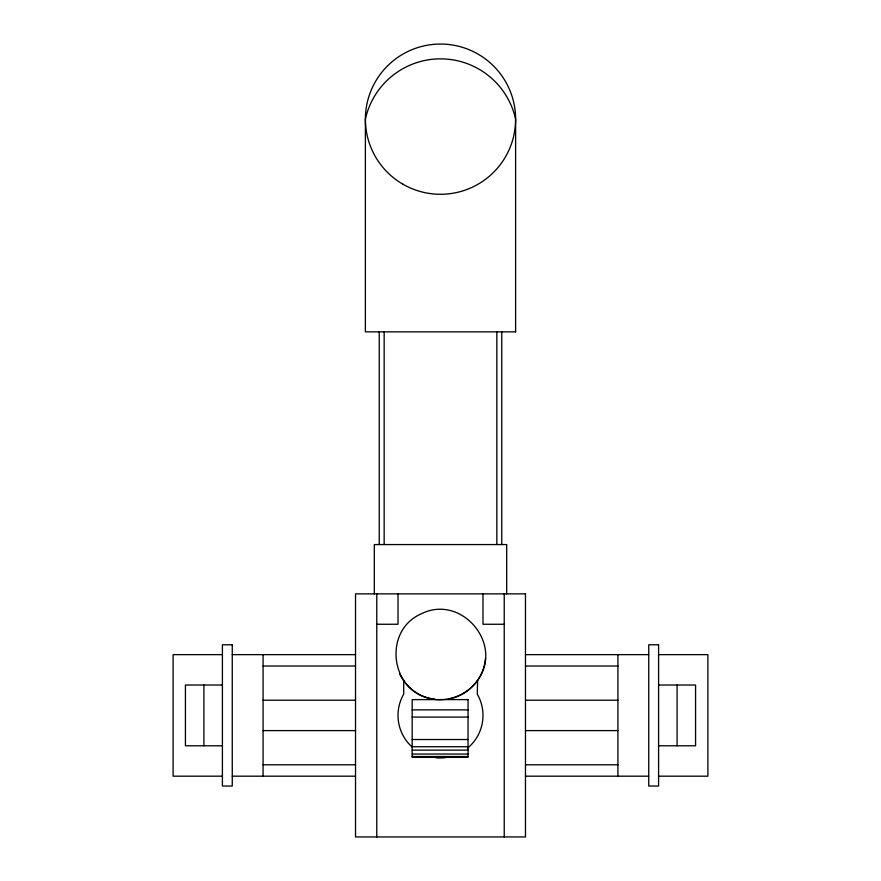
<?xml version="1.0" encoding="UTF-8"?>
<svg xmlns="http://www.w3.org/2000/svg" width="881" height="881" viewBox="0 0 881 881"><rect width="100%" height="100%" fill="white"/><g stroke="black" fill="none" stroke-linecap="round" stroke-linejoin="round"><path stroke-width="1.32" d="M434.267 699.062C390.933 694.768 381.484 631.237 421.195 613.848C461.237 593.651 504.053 644.077 477.612 680.308L477.293 694.162A42.486 42.486 0 0 1 467.822 747.947M477.612 680.308C468.351 693.226 452.68 700.637 436.822 699.613A45.118 45.118 0 0 1 399.71 673.943M444.542 757.363L436.822 757.418M376.771 624.255L398.014 624.255L398.014 593.871M504.229 624.255L482.986 624.255L482.986 593.871M222.408 654.638L173.105 654.638L173.105 776.183L222.408 776.183M232.265 654.638L355.528 654.638M525.472 654.638L648.735 654.638M658.592 654.638L707.895 654.638L707.895 776.183L658.592 776.183M263.078 666.036L355.528 666.036M525.472 666.036L617.922 666.036M222.408 685.022L185.428 685.022L185.428 745.789L222.408 745.789M658.592 685.022L695.572 685.022L695.572 745.789L658.592 745.789M263.078 700.219L355.528 700.219M525.472 700.219L617.922 700.219M412.176 709.866L468.053 709.866M412.176 717.079L468.053 717.079M263.078 730.602L355.528 730.602M525.472 730.602L617.922 730.602M412.176 739.522L468.053 739.522M412.176 746.725L468.053 746.725M412.176 750.127L468.053 750.127M412.176 754.026L468.053 754.026M412.176 756.515L468.053 756.515M263.078 764.785L355.528 764.785M525.472 764.785L617.922 764.785M232.265 776.183L355.528 776.183M525.472 776.183L648.735 776.183M677.082 685.022L677.082 745.789M617.922 654.638L617.922 776.183M506.696 593.871L506.696 544.568L374.304 544.568L374.304 593.871M504.229 593.871L504.229 836.95M501.763 331.862L501.763 544.568M496.84 331.862L496.84 544.568M403.707 680.121L403.707 694.162A42.486 42.486 0 0 0 412.242 747.143M384.16 331.862L384.16 544.568M379.237 331.862L379.237 544.568M376.771 593.871L376.771 836.95M263.078 654.638L263.078 776.183M203.918 685.022L203.918 745.789M485.475 658.316A45.118 45.118 0 0 1 448.583 699.029M445.434 757.605A42.486 42.486 0 0 1 435.566 757.605M515.616 331.862L365.384 331.862L365.384 119.166A76.933 76.933 0 0 1 515.616 119.166L515.616 331.862M525.472 593.871L355.528 593.871L355.528 836.95L525.472 836.95L525.472 593.871M232.265 644.782L222.408 644.782L222.408 786.039L232.265 786.039L232.265 644.782M658.592 644.782L648.735 644.782L648.735 786.039L658.592 786.039L658.592 644.782M468.053 699.613L412.176 699.613L412.176 757.363L468.053 757.363L468.053 699.613M402.936 184.217A75.116 75.116 0 0 0 515.616 119.166A75.116 75.116 0 0 0 402.936 54.115A75.116 75.116 0 0 0 402.936 184.217"/></g></svg>
